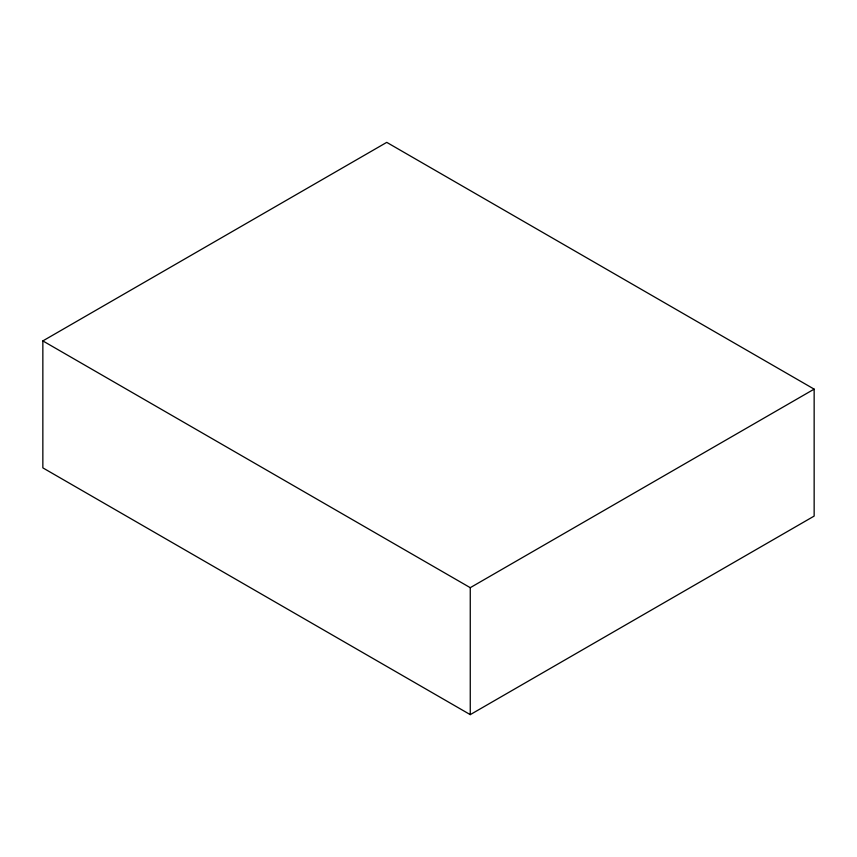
<?xml version="1.0" encoding="UTF-8"?>
<svg xmlns="http://www.w3.org/2000/svg" width="857" height="857" viewBox="0 0 857 857"><rect width="100%" height="100%" fill="white"/><g stroke="black" fill="none" stroke-linecap="round" stroke-linejoin="round"><path stroke-width="1.29" d="M42.85 340.915L386.743 142.369L814.15 389.132L814.15 516.085L470.257 714.631L42.85 467.868L42.85 340.915L470.257 587.677L814.15 389.132M470.257 587.677L470.257 714.631"/></g></svg>
